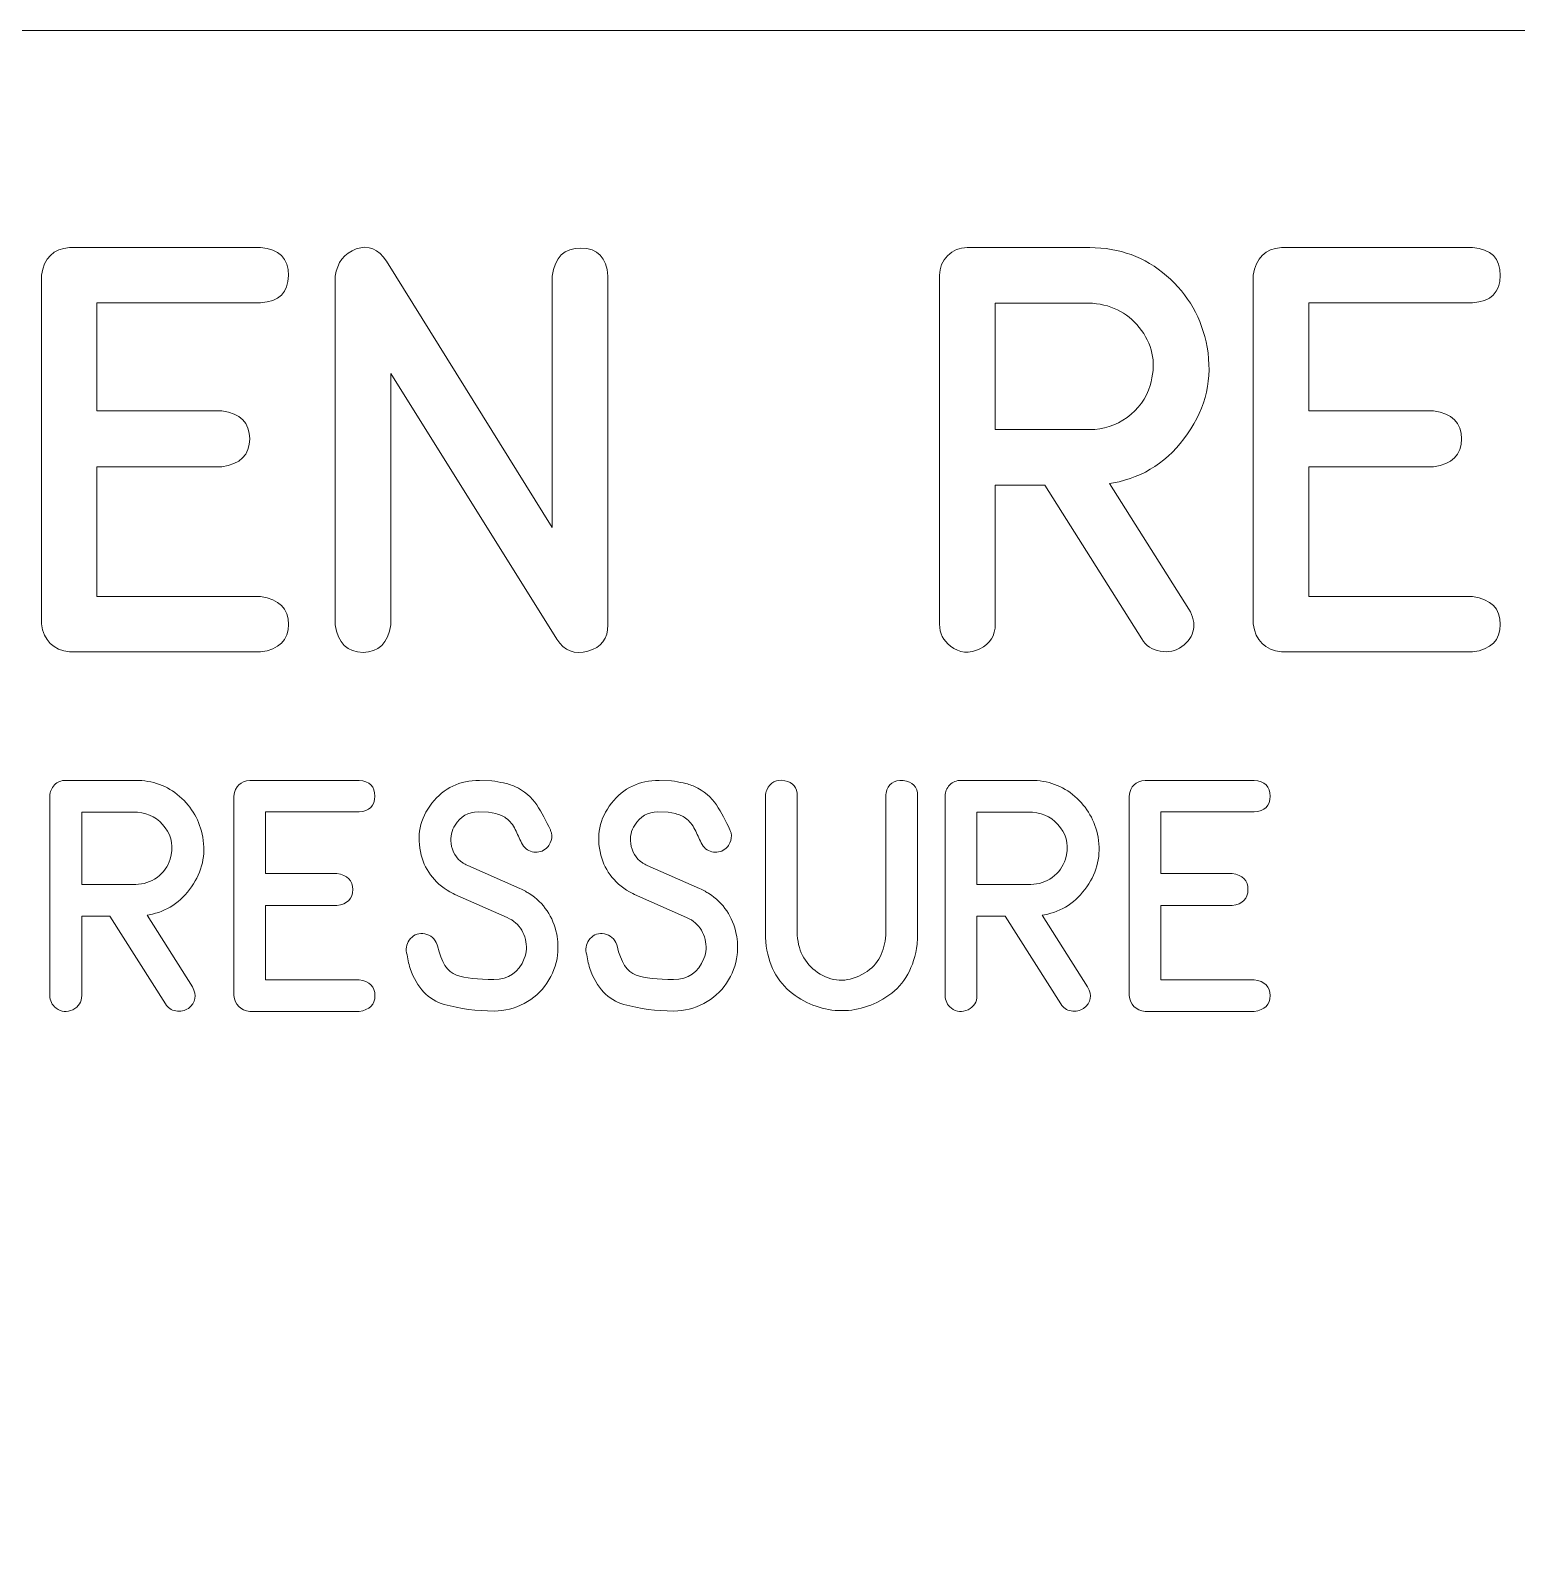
# Model space of a CAD drawing. Header units: millimetres. Extents: x -213 to 146, y -128 to 100.
# Drawn here: x -21.35 to -3.2, y -72.08 to -53.43 of the extents above; entities that cross this region are included whole.
import ezdxf

# ---------------------------------------------------------------- set-up
doc = ezdxf.new("R2010")
doc.units = ezdxf.units.MM
doc.header["$MEASUREMENT"] = 0
doc.layers.add('CUT', color=7, linetype='Continuous')
doc.layers.add('Engrave', color=7, linetype='Continuous')

msp = doc.modelspace()

# ---------------------------------------------------------------- linework, layer by layer
at = {"layer": 'CUT', "color": 250, "lineweight": 9}
msp.add_open_spline([(44.8641, -128.0302), (44.8641, -128.0302), (65.7599, -128.0302), (65.7599, -128.0302), (65.7599, -128.0302), (66.158, -128.03), (66.5397, -127.8716), (66.821, -127.5899), (66.821, -127.5899), (67.1023, -127.3083), (67.2602, -126.9283), (67.2599, -126.5302), (67.2599, -126.5302), (67.2599, -126.5302), (67.2599, -114.5427), (67.2599, -114.5427), (67.2599, -114.5427), (67.2589, -112.9524), (67.8897, -111.4269), (69.0135, -110.3017), (69.0135, -110.3017), (70.1373, -109.1764), (71.6696, -108.5437), (73.2599, -108.5427), (73.2599, -108.5427), (73.2599, -108.5427), (75.7224, -108.5427), (75.7224, -108.5427), (75.7224, -108.5427), (76.1205, -108.5425), (76.5022, -108.3841), (76.7835, -108.1024), (76.7835, -108.1024), (77.0648, -107.8208), (77.2227, -107.4408), (77.2224, -107.0427), (77.2224, -107.0427), (77.2224, -107.0427), (77.2224, -74.4177), (77.2224, -74.4177), (77.2224, -74.4177), (77.2222, -74.0196), (77.0638, -73.638), (76.7821, -73.3567), (76.7821, -73.3567), (76.5005, -73.0754), (76.1205, -72.9175), (75.7224, -72.9177), (75.7224, -72.9177), (75.7224, -72.9177), (73.2599, -72.9177), (73.2599, -72.9177), (73.2599, -72.9177), (71.6696, -72.9187), (70.1441, -72.288), (69.0189, -71.1642), (69.0189, -71.1642), (67.8937, -70.0404), (67.2609, -68.508), (67.2599, -66.9177), (67.2599, -66.9177), (67.2599, -66.9177), (67.2599, -54.9302), (67.2599, -54.9302), (67.2599, -54.9302), (67.2597, -54.5321), (67.1013, -54.1505), (66.8196, -53.8692), (66.8196, -53.8692), (66.538, -53.5879), (66.158, -53.43), (65.7599, -53.4302), (65.7599, -53.4302), (65.7599, -53.4302), (-55.7651, -53.4302), (-55.7651, -53.4302), (-55.7651, -53.4302), (-56.1631, -53.4305), (-56.5448, -53.5889), (-56.8261, -53.8705), (-56.8261, -53.8705), (-57.1074, -54.1522), (-57.2653, -54.5321), (-57.2651, -54.9302), (-57.2651, -54.9302), (-57.2651, -54.9302), (-57.2651, -66.9177), (-57.2651, -66.9177), (-57.2651, -66.9177), (-57.2641, -68.508), (-57.8948, -70.0336), (-59.0186, -71.1588), (-59.0186, -71.1588), (-60.1424, -72.284), (-61.6748, -72.9167), (-63.2651, -72.9177), (-63.2651, -72.9177), (-63.2651, -72.9177), (-65.7276, -72.9177), (-65.7276, -72.9177), (-65.7276, -72.9177), (-66.1256, -72.918), (-66.5073, -73.0764), (-66.7886, -73.358), (-66.7886, -73.358), (-67.0699, -73.6397), (-67.2278, -74.0196), (-67.2276, -74.4177), (-67.2276, -74.4177), (-67.2276, -74.4177), (-67.2276, -107.0427), (-67.2276, -107.0427), (-67.2276, -107.0427), (-67.2273, -107.4408), (-67.0689, -107.8225), (-66.7873, -108.1038), (-66.7873, -108.1038), (-66.5056, -108.3851), (-66.1256, -108.543), (-65.7276, -108.5427), (-65.7276, -108.5427), (-65.7276, -108.5427), (-63.2651, -108.5427), (-63.2651, -108.5427), (-63.2651, -108.5427), (-61.6748, -108.5417), (-60.1492, -109.1725), (-59.024, -110.2963), (-59.024, -110.2963), (-57.8988, -111.4201), (-57.2661, -112.9524), (-57.2651, -114.5427), (-57.2651, -114.5427), (-57.2651, -114.5427), (-57.2651, -126.5302), (-57.2651, -126.5302), (-57.2651, -126.5302), (-57.2648, -126.9283), (-57.1064, -127.31), (-56.8248, -127.5913), (-56.8248, -127.5913), (-56.5431, -127.8726), (-56.1631, -128.0305), (-55.7651, -128.0302), (-55.7651, -128.0302), (-55.7651, -128.0302), (44.8641, -128.0302), (44.8641, -128.0302)], degree=3, knots=[0, 0, 0, 0, 0.0263158, 0.0263158, 0.0263158, 0.0263158, 0.0526316, 0.0526316, 0.0526316, 0.0526316, 0.0789474, 0.0789474, 0.0789474, 0.0789474, 0.1052632, 0.1052632, 0.1052632, 0.1052632, 0.1315789, 0.1315789, 0.1315789, 0.1315789, 0.1578947, 0.1578947, 0.1578947, 0.1578947, 0.1842105, 0.1842105, 0.1842105, 0.1842105, 0.2105263, 0.2105263, 0.2105263, 0.2105263, 0.2368421, 0.2368421, 0.2368421, 0.2368421, 0.2631579, 0.2631579, 0.2631579, 0.2631579, 0.2894737, 0.2894737, 0.2894737, 0.2894737, 0.3157895, 0.3157895, 0.3157895, 0.3157895, 0.3421053, 0.3421053, 0.3421053, 0.3421053, 0.3684211, 0.3684211, 0.3684211, 0.3684211, 0.3947368, 0.3947368, 0.3947368, 0.3947368, 0.4210526, 0.4210526, 0.4210526, 0.4210526, 0.4473684, 0.4473684, 0.4473684, 0.4473684, 0.4736842, 0.4736842, 0.4736842, 0.4736842, 0.5, 0.5, 0.5, 0.5, 0.5263158, 0.5263158, 0.5263158, 0.5263158, 0.5526316, 0.5526316, 0.5526316, 0.5526316, 0.5789474, 0.5789474, 0.5789474, 0.5789474, 0.6052632, 0.6052632, 0.6052632, 0.6052632, 0.6315789, 0.6315789, 0.6315789, 0.6315789, 0.6578947, 0.6578947, 0.6578947, 0.6578947, 0.6842105, 0.6842105, 0.6842105, 0.6842105, 0.7105263, 0.7105263, 0.7105263, 0.7105263, 0.7368421, 0.7368421, 0.7368421, 0.7368421, 0.7631579, 0.7631579, 0.7631579, 0.7631579, 0.7894737, 0.7894737, 0.7894737, 0.7894737, 0.8157895, 0.8157895, 0.8157895, 0.8157895, 0.8421053, 0.8421053, 0.8421053, 0.8421053, 0.8684211, 0.8684211, 0.8684211, 0.8684211, 0.8947368, 0.8947368, 0.8947368, 0.8947368, 0.9210526, 0.9210526, 0.9210526, 0.9210526, 0.9473684, 0.9473684, 0.9473684, 0.9473684, 1, 1, 1, 1], dxfattribs=at)
at = {"layer": 'Engrave', "color": 240, "lineweight": 9}
for points, knots in [([(-18.5381, -56.7542), (-18.5381, -56.7542), (-20.5375, -56.7542), (-20.5375, -56.7542), (-20.5375, -56.7542), (-20.5375, -56.7542), (-20.5375, -58.0737), (-20.5375, -58.0737), (-20.5375, -58.0737), (-20.5375, -58.0737), (-19.013, -58.0737), (-19.013, -58.0737), (-19.013, -58.0737), (-18.785, -58.1074), (-18.6714, -58.2218), (-18.6722, -58.4169), (-18.6722, -58.4169), (-18.6731, -58.6128), (-18.7867, -58.7264), (-19.013, -58.7585), (-19.013, -58.7585), (-19.013, -58.7585), (-20.5375, -58.7585), (-20.5375, -58.7585), (-20.5375, -58.7585), (-20.5375, -58.7585), (-20.5375, -60.3431), (-20.5375, -60.3431), (-20.5375, -60.3431), (-20.5375, -60.3431), (-18.5381, -60.3431), (-18.5381, -60.3431), (-18.5381, -60.3431), (-18.3117, -60.3768), (-18.1981, -60.4896), (-18.1981, -60.683), (-18.1981, -60.683), (-18.1981, -60.8756), (-18.3117, -60.9884), (-18.5381, -61.0205), (-18.5381, -61.0205), (-18.5381, -61.0205), (-20.8725, -61.0205), (-20.8725, -61.0205), (-20.8725, -61.0205), (-21.0733, -60.995), (-21.1877, -60.8806), (-21.2149, -60.6781), (-21.2149, -60.6781), (-21.2149, -60.6781), (-21.2149, -56.4192), (-21.2149, -56.4192), (-21.2149, -56.4192), (-21.1844, -56.2068), (-21.07, -56.0949), (-20.8725, -56.0817), (-20.8725, -56.0817), (-20.8725, -56.0817), (-18.5381, -56.0817), (-18.5381, -56.0817), (-18.5381, -56.0817), (-18.3117, -56.099), (-18.1981, -56.2126), (-18.1989, -56.4208), (-18.1989, -56.4208), (-18.1998, -56.6291), (-18.3134, -56.7402), (-18.5381, -56.7542)], [0, 0, 0, 0, 0.0555556, 0.0555556, 0.0555556, 0.0555556, 0.1111111, 0.1111111, 0.1111111, 0.1111111, 0.1666667, 0.1666667, 0.1666667, 0.1666667, 0.2222222, 0.2222222, 0.2222222, 0.2222222, 0.2777778, 0.2777778, 0.2777778, 0.2777778, 0.3333333, 0.3333333, 0.3333333, 0.3333333, 0.3888889, 0.3888889, 0.3888889, 0.3888889, 0.4444444, 0.4444444, 0.4444444, 0.4444444, 0.5, 0.5, 0.5, 0.5, 0.5555556, 0.5555556, 0.5555556, 0.5555556, 0.6111111, 0.6111111, 0.6111111, 0.6111111, 0.6666667, 0.6666667, 0.6666667, 0.6666667, 0.7222222, 0.7222222, 0.7222222, 0.7222222, 0.7777778, 0.7777778, 0.7777778, 0.7777778, 0.8333333, 0.8333333, 0.8333333, 0.8333333, 0.8888889, 0.8888889, 0.8888889, 0.8888889, 1, 1, 1, 1]), ([(-14.2965, -60.688), (-14.2965, -60.8567), (-14.378, -60.9637), (-14.541, -61.0098), (-14.541, -61.0098), (-14.7048, -61.0551), (-14.8307, -61.0073), (-14.9213, -60.8658), (-14.9213, -60.8658), (-14.9213, -60.8658), (-16.947, -57.6177), (-16.947, -57.6177), (-16.947, -57.6177), (-16.947, -57.6177), (-16.947, -60.688), (-16.947, -60.688), (-16.947, -60.688), (-16.9824, -60.9127), (-17.096, -61.0254), (-17.2878, -61.0254), (-17.2878, -61.0254), (-17.4804, -61.0254), (-17.5932, -60.9127), (-17.6269, -60.688), (-17.6269, -60.688), (-17.6269, -60.688), (-17.6269, -56.4291), (-17.6269, -56.4291), (-17.6269, -56.4291), (-17.603, -56.262), (-17.5174, -56.1517), (-17.3701, -56.0982), (-17.3701, -56.0982), (-17.2227, -56.0455), (-17.1001, -56.0957), (-17.0021, -56.248), (-17.0021, -56.248), (-17.0021, -56.248), (-14.9764, -59.501), (-14.9764, -59.501), (-14.9764, -59.501), (-14.9764, -59.501), (-14.9764, -56.4291), (-14.9764, -56.4291), (-14.9764, -56.4291), (-14.946, -56.1994), (-14.8291, -56.085), (-14.6258, -56.0875), (-14.6258, -56.0875), (-14.4224, -56.0899), (-14.313, -56.2035), (-14.2965, -56.4291), (-14.2965, -56.4291), (-14.2965, -56.4291), (-14.2965, -60.688), (-14.2965, -60.688)], [0, 0, 0, 0, 0.0666667, 0.0666667, 0.0666667, 0.0666667, 0.1333333, 0.1333333, 0.1333333, 0.1333333, 0.2, 0.2, 0.2, 0.2, 0.2666667, 0.2666667, 0.2666667, 0.2666667, 0.3333333, 0.3333333, 0.3333333, 0.3333333, 0.4, 0.4, 0.4, 0.4, 0.4666667, 0.4666667, 0.4666667, 0.4666667, 0.5333333, 0.5333333, 0.5333333, 0.5333333, 0.6, 0.6, 0.6, 0.6, 0.6666667, 0.6666667, 0.6666667, 0.6666667, 0.7333333, 0.7333333, 0.7333333, 0.7333333, 0.8, 0.8, 0.8, 0.8, 0.8666667, 0.8666667, 0.8666667, 0.8666667, 1, 1, 1, 1]), ([(-7.2002, -60.497), (-7.0973, -60.6789), (-7.1261, -60.8312), (-7.2866, -60.9555), (-7.2866, -60.9555), (-7.364, -61.0098), (-7.4529, -61.0287), (-7.5533, -61.0106), (-7.5533, -61.0106), (-7.6538, -60.9933), (-7.727, -60.9431), (-7.7739, -60.8616), (-7.7739, -60.8616), (-7.7739, -60.8616), (-8.9625, -58.9824), (-8.9625, -58.9824), (-8.9625, -58.9824), (-8.9625, -58.9824), (-9.5659, -58.9824), (-9.5659, -58.9824), (-9.5659, -58.9824), (-9.5659, -58.9824), (-9.5659, -60.6805), (-9.5659, -60.6805), (-9.5659, -60.6805), (-9.5659, -60.8205), (-9.6293, -60.9209), (-9.756, -60.9835), (-9.756, -60.9835), (-9.8836, -61.0452), (-10.0022, -61.0337), (-10.1133, -60.9481), (-10.1133, -60.9481), (-10.2014, -60.8822), (-10.2458, -60.7933), (-10.2458, -60.6805), (-10.2458, -60.6805), (-10.2458, -60.6805), (-10.2458, -56.4192), (-10.2458, -56.4192), (-10.2458, -56.4192), (-10.2458, -56.3262), (-10.2129, -56.2463), (-10.1478, -56.1805), (-10.1478, -56.1805), (-10.0828, -56.1146), (-10.003, -56.0817), (-9.9083, -56.0817), (-9.9083, -56.0817), (-9.9083, -56.0817), (-8.411, -56.0817), (-8.411, -56.0817), (-8.411, -56.0817), (-8.0505, -56.0817), (-7.7377, -56.1961), (-7.4727, -56.4249), (-7.4727, -56.4249), (-7.2076, -56.6546), (-7.0422, -56.9452), (-6.978, -57.2975), (-6.978, -57.2975), (-6.9105, -57.6753), (-6.9903, -58.0284), (-7.2183, -58.3568), (-7.2183, -58.3568), (-7.4455, -58.6861), (-7.7476, -58.8853), (-8.1238, -58.9561), (-8.1238, -58.9561), (-8.1238, -58.9561), (-8.1699, -58.9635), (-8.1699, -58.9635), (-8.1699, -58.9635), (-8.1699, -58.9635), (-7.2002, -60.497), (-7.2002, -60.497)], [0, 0, 0, 0, 0.05, 0.05, 0.05, 0.05, 0.1, 0.1, 0.1, 0.1, 0.15, 0.15, 0.15, 0.15, 0.2, 0.2, 0.2, 0.2, 0.25, 0.25, 0.25, 0.25, 0.3, 0.3, 0.3, 0.3, 0.35, 0.35, 0.35, 0.35, 0.4, 0.4, 0.4, 0.4, 0.45, 0.45, 0.45, 0.45, 0.5, 0.5, 0.5, 0.5, 0.55, 0.55, 0.55, 0.55, 0.6, 0.6, 0.6, 0.6, 0.65, 0.65, 0.65, 0.65, 0.7, 0.7, 0.7, 0.7, 0.75, 0.75, 0.75, 0.75, 0.8, 0.8, 0.8, 0.8, 0.85, 0.85, 0.85, 0.85, 0.9, 0.9, 0.9, 0.9, 1, 1, 1, 1]), ([(-3.7373, -56.7542), (-3.7373, -56.7542), (-5.7367, -56.7542), (-5.7367, -56.7542), (-5.7367, -56.7542), (-5.7367, -56.7542), (-5.7367, -58.0737), (-5.7367, -58.0737), (-5.7367, -58.0737), (-5.7367, -58.0737), (-4.2122, -58.0737), (-4.2122, -58.0737), (-4.2122, -58.0737), (-3.9842, -58.1074), (-3.8706, -58.2218), (-3.8714, -58.4169), (-3.8714, -58.4169), (-3.8723, -58.6128), (-3.9859, -58.7264), (-4.2122, -58.7585), (-4.2122, -58.7585), (-4.2122, -58.7585), (-5.7367, -58.7585), (-5.7367, -58.7585), (-5.7367, -58.7585), (-5.7367, -58.7585), (-5.7367, -60.3431), (-5.7367, -60.3431), (-5.7367, -60.3431), (-5.7367, -60.3431), (-3.7373, -60.3431), (-3.7373, -60.3431), (-3.7373, -60.3431), (-3.5109, -60.3768), (-3.3973, -60.4896), (-3.3973, -60.683), (-3.3973, -60.683), (-3.3973, -60.8756), (-3.5109, -60.9884), (-3.7373, -61.0205), (-3.7373, -61.0205), (-3.7373, -61.0205), (-6.0717, -61.0205), (-6.0717, -61.0205), (-6.0717, -61.0205), (-6.2725, -60.995), (-6.3869, -60.8806), (-6.4141, -60.6781), (-6.4141, -60.6781), (-6.4141, -60.6781), (-6.4141, -56.4192), (-6.4141, -56.4192), (-6.4141, -56.4192), (-6.3836, -56.2068), (-6.2692, -56.0949), (-6.0717, -56.0817), (-6.0717, -56.0817), (-6.0717, -56.0817), (-3.7373, -56.0817), (-3.7373, -56.0817), (-3.7373, -56.0817), (-3.5109, -56.099), (-3.3973, -56.2126), (-3.3981, -56.4208), (-3.3981, -56.4208), (-3.399, -56.6291), (-3.5126, -56.7402), (-3.7373, -56.7542)], [0, 0, 0, 0, 0.0555556, 0.0555556, 0.0555556, 0.0555556, 0.1111111, 0.1111111, 0.1111111, 0.1111111, 0.1666667, 0.1666667, 0.1666667, 0.1666667, 0.2222222, 0.2222222, 0.2222222, 0.2222222, 0.2777778, 0.2777778, 0.2777778, 0.2777778, 0.3333333, 0.3333333, 0.3333333, 0.3333333, 0.3888889, 0.3888889, 0.3888889, 0.3888889, 0.4444444, 0.4444444, 0.4444444, 0.4444444, 0.5, 0.5, 0.5, 0.5, 0.5555556, 0.5555556, 0.5555556, 0.5555556, 0.6111111, 0.6111111, 0.6111111, 0.6111111, 0.6666667, 0.6666667, 0.6666667, 0.6666667, 0.7222222, 0.7222222, 0.7222222, 0.7222222, 0.7777778, 0.7777778, 0.7777778, 0.7777778, 0.8333333, 0.8333333, 0.8333333, 0.8333333, 0.8888889, 0.8888889, 0.8888889, 0.8888889, 1, 1, 1, 1]), ([(-8.411, -58.305), (-8.2464, -58.305), (-8.095, -58.2556), (-7.9558, -58.1552), (-7.9558, -58.1552), (-7.8167, -58.0556), (-7.7237, -57.9255), (-7.6752, -57.765), (-7.6752, -57.765), (-7.5994, -57.5172), (-7.634, -57.2934), (-7.7789, -57.0933), (-7.7789, -57.0933), (-7.9237, -56.8933), (-8.1229, -56.783), (-8.3765, -56.7616), (-8.3765, -56.7616), (-8.3765, -56.7616), (-9.5659, -56.7616), (-9.5659, -56.7616), (-9.5659, -56.7616), (-9.5659, -56.7616), (-9.5659, -58.305), (-9.5659, -58.305), (-9.5659, -58.305), (-9.5659, -58.305), (-8.411, -58.305), (-8.411, -58.305)], [0, 0, 0, 0, 0.125, 0.125, 0.125, 0.125, 0.25, 0.25, 0.25, 0.25, 0.375, 0.375, 0.375, 0.375, 0.5, 0.5, 0.5, 0.5, 0.625, 0.625, 0.625, 0.625, 0.75, 0.75, 0.75, 0.75, 1, 1, 1, 1]), ([(-19.3719, -65.1114), (-19.3131, -65.2154), (-19.3296, -65.3024), (-19.4213, -65.3734), (-19.4213, -65.3734), (-19.4655, -65.4045), (-19.5163, -65.4153), (-19.5737, -65.405), (-19.5737, -65.405), (-19.6311, -65.3951), (-19.673, -65.3664), (-19.6998, -65.3198), (-19.6998, -65.3198), (-19.6998, -65.3198), (-20.379, -64.246), (-20.379, -64.246), (-20.379, -64.246), (-20.379, -64.246), (-20.7238, -64.246), (-20.7238, -64.246), (-20.7238, -64.246), (-20.7238, -64.246), (-20.7238, -65.2163), (-20.7238, -65.2163), (-20.7238, -65.2163), (-20.7238, -65.2963), (-20.76, -65.3537), (-20.8324, -65.3894), (-20.8324, -65.3894), (-20.9053, -65.4247), (-20.9731, -65.4181), (-21.0366, -65.3692), (-21.0366, -65.3692), (-21.0869, -65.3316), (-21.1123, -65.2808), (-21.1123, -65.2163), (-21.1123, -65.2163), (-21.1123, -65.2163), (-21.1123, -62.7813), (-21.1123, -62.7813), (-21.1123, -62.7813), (-21.1123, -62.7281), (-21.0935, -62.6825), (-21.0563, -62.6448), (-21.0563, -62.6448), (-21.0192, -62.6072), (-20.9735, -62.5884), (-20.9194, -62.5884), (-20.9194, -62.5884), (-20.9194, -62.5884), (-20.0639, -62.5884), (-20.0639, -62.5884), (-20.0639, -62.5884), (-19.8578, -62.5884), (-19.6791, -62.6538), (-19.5276, -62.7845), (-19.5276, -62.7845), (-19.3762, -62.9158), (-19.2816, -63.0818), (-19.2449, -63.2831), (-19.2449, -63.2831), (-19.2064, -63.499), (-19.252, -63.7008), (-19.3823, -63.8885), (-19.3823, -63.8885), (-19.5121, -64.0766), (-19.6847, -64.1905), (-19.8997, -64.2309), (-19.8997, -64.2309), (-19.8997, -64.2309), (-19.926, -64.2352), (-19.926, -64.2352), (-19.926, -64.2352), (-19.926, -64.2352), (-19.3719, -65.1114), (-19.3719, -65.1114)], [0, 0, 0, 0, 0.05, 0.05, 0.05, 0.05, 0.1, 0.1, 0.1, 0.1, 0.15, 0.15, 0.15, 0.15, 0.2, 0.2, 0.2, 0.2, 0.25, 0.25, 0.25, 0.25, 0.3, 0.3, 0.3, 0.3, 0.35, 0.35, 0.35, 0.35, 0.4, 0.4, 0.4, 0.4, 0.45, 0.45, 0.45, 0.45, 0.5, 0.5, 0.5, 0.5, 0.55, 0.55, 0.55, 0.55, 0.6, 0.6, 0.6, 0.6, 0.65, 0.65, 0.65, 0.65, 0.7, 0.7, 0.7, 0.7, 0.75, 0.75, 0.75, 0.75, 0.8, 0.8, 0.8, 0.8, 0.85, 0.85, 0.85, 0.85, 0.9, 0.9, 0.9, 0.9, 1, 1, 1, 1]), ([(-17.3367, -62.9727), (-17.3367, -62.9727), (-18.4792, -62.9727), (-18.4792, -62.9727), (-18.4792, -62.9727), (-18.4792, -62.9727), (-18.4792, -63.7267), (-18.4792, -63.7267), (-18.4792, -63.7267), (-18.4792, -63.7267), (-17.6081, -63.7267), (-17.6081, -63.7267), (-17.6081, -63.7267), (-17.4778, -63.746), (-17.4129, -63.8114), (-17.4133, -63.9228), (-17.4133, -63.9228), (-17.4138, -64.0348), (-17.4787, -64.0997), (-17.6081, -64.118), (-17.6081, -64.118), (-17.6081, -64.118), (-18.4792, -64.118), (-18.4792, -64.118), (-18.4792, -64.118), (-18.4792, -64.118), (-18.4792, -65.0235), (-18.4792, -65.0235), (-18.4792, -65.0235), (-18.4792, -65.0235), (-17.3367, -65.0235), (-17.3367, -65.0235), (-17.3367, -65.0235), (-17.2073, -65.0428), (-17.1424, -65.1072), (-17.1424, -65.2177), (-17.1424, -65.2177), (-17.1424, -65.3278), (-17.2073, -65.3923), (-17.3367, -65.4106), (-17.3367, -65.4106), (-17.3367, -65.4106), (-18.6706, -65.4106), (-18.6706, -65.4106), (-18.6706, -65.4106), (-18.7854, -65.396), (-18.8508, -65.3306), (-18.8663, -65.2149), (-18.8663, -65.2149), (-18.8663, -65.2149), (-18.8663, -62.7813), (-18.8663, -62.7813), (-18.8663, -62.7813), (-18.8489, -62.6599), (-18.7835, -62.5959), (-18.6706, -62.5884), (-18.6706, -62.5884), (-18.6706, -62.5884), (-17.3367, -62.5884), (-17.3367, -62.5884), (-17.3367, -62.5884), (-17.2073, -62.5983), (-17.1424, -62.6632), (-17.1429, -62.7822), (-17.1429, -62.7822), (-17.1433, -62.9012), (-17.2083, -62.9647), (-17.3367, -62.9727)], [0, 0, 0, 0, 0.0555556, 0.0555556, 0.0555556, 0.0555556, 0.1111111, 0.1111111, 0.1111111, 0.1111111, 0.1666667, 0.1666667, 0.1666667, 0.1666667, 0.2222222, 0.2222222, 0.2222222, 0.2222222, 0.2777778, 0.2777778, 0.2777778, 0.2777778, 0.3333333, 0.3333333, 0.3333333, 0.3333333, 0.3888889, 0.3888889, 0.3888889, 0.3888889, 0.4444444, 0.4444444, 0.4444444, 0.4444444, 0.5, 0.5, 0.5, 0.5, 0.5555556, 0.5555556, 0.5555556, 0.5555556, 0.6111111, 0.6111111, 0.6111111, 0.6111111, 0.6666667, 0.6666667, 0.6666667, 0.6666667, 0.7222222, 0.7222222, 0.7222222, 0.7222222, 0.7777778, 0.7777778, 0.7777778, 0.7777778, 0.8333333, 0.8333333, 0.8333333, 0.8333333, 0.8888889, 0.8888889, 0.8888889, 0.8888889, 1, 1, 1, 1]), ([(-15.3733, -63.9087), (-15.3733, -63.9087), (-15.3512, -63.9181), (-15.3512, -63.9181), (-15.3512, -63.9181), (-15.3512, -63.9181), (-15.3263, -63.9304), (-15.3263, -63.9304), (-15.3263, -63.9304), (-15.3263, -63.9304), (-15.3042, -63.9431), (-15.3042, -63.9431), (-15.3042, -63.9431), (-15.2981, -63.9478), (-15.2905, -63.952), (-15.283, -63.9562), (-15.283, -63.9562), (-15.275, -63.96), (-15.2675, -63.9647), (-15.26, -63.9689), (-15.26, -63.9689), (-15.0784, -64.0884), (-14.9655, -64.254), (-14.9227, -64.4652), (-14.9227, -64.4652), (-14.9063, -64.5479), (-14.9025, -64.6331), (-14.9114, -64.7201), (-14.9114, -64.7201), (-14.9265, -64.8452), (-14.9702, -64.9605), (-15.0431, -65.0668), (-15.0431, -65.0668), (-15.116, -65.1731), (-15.2078, -65.2549), (-15.3178, -65.3128), (-15.3178, -65.3128), (-15.4364, -65.3753), (-15.5591, -65.4064), (-15.6861, -65.4064), (-15.6861, -65.4064), (-15.8992, -65.4064), (-16.1024, -65.3791), (-16.2967, -65.3245), (-16.2967, -65.3245), (-16.4905, -65.27), (-16.6287, -65.1237), (-16.7111, -64.8857), (-16.7111, -64.8857), (-16.7223, -64.8551), (-16.7303, -64.8241), (-16.736, -64.7921), (-16.736, -64.7921), (-16.7416, -64.7596), (-16.7482, -64.7276), (-16.7553, -64.6952), (-16.7553, -64.6952), (-16.7689, -64.6293), (-16.7529, -64.571), (-16.7063, -64.5202), (-16.7063, -64.5202), (-16.6603, -64.4699), (-16.6024, -64.4506), (-16.5337, -64.4623), (-16.5337, -64.4623), (-16.4608, -64.4774), (-16.4105, -64.5221), (-16.3818, -64.5973), (-16.3818, -64.5973), (-16.3818, -64.5973), (-16.3776, -64.61), (-16.3776, -64.61), (-16.3776, -64.61), (-16.3338, -64.8095), (-16.2567, -64.9285), (-16.1471, -64.967), (-16.1471, -64.967), (-16.037, -65.0056), (-15.8846, -65.023), (-15.6889, -65.0193), (-15.6889, -65.0193), (-15.5088, -65.0193), (-15.3851, -64.9346), (-15.3178, -64.7657), (-15.3178, -64.7657), (-15.2887, -64.6905), (-15.284, -64.6119), (-15.3042, -64.5305), (-15.3042, -64.5305), (-15.3244, -64.4496), (-15.3644, -64.3814), (-15.4241, -64.3273), (-15.4241, -64.3273), (-15.4509, -64.3043), (-15.4857, -64.2831), (-15.529, -64.2629), (-15.529, -64.2629), (-15.529, -64.2629), (-16.1668, -63.983), (-16.1668, -63.983), (-16.1668, -63.983), (-16.1668, -63.983), (-16.1875, -63.9717), (-16.1875, -63.9717), (-16.1875, -63.9717), (-16.3964, -63.8617), (-16.5257, -63.7051), (-16.5761, -63.5019), (-16.5761, -63.5019), (-16.6377, -63.2667), (-16.5949, -63.0559), (-16.4472, -62.8687), (-16.4472, -62.8687), (-16.3, -62.682), (-16.1062, -62.5884), (-15.8667, -62.5884), (-15.8667, -62.5884), (-15.8667, -62.5884), (-15.7148, -62.5926), (-15.7148, -62.5926), (-15.7148, -62.5926), (-15.6654, -62.6016), (-15.6174, -62.6105), (-15.5718, -62.6194), (-15.5718, -62.6194), (-15.5257, -62.6279), (-15.4792, -62.643), (-15.4326, -62.6641), (-15.4326, -62.6641), (-15.3169, -62.7182), (-15.228, -62.793), (-15.1664, -62.8876), (-15.1664, -62.8876), (-15.1048, -62.9821), (-15.0492, -63.0846), (-14.9999, -63.1947), (-14.9999, -63.1947), (-14.9952, -63.2051), (-14.9909, -63.2168), (-14.9872, -63.2305), (-14.9872, -63.2305), (-14.9773, -63.2756), (-14.982, -63.3165), (-15.0013, -63.3532), (-15.0013, -63.3532), (-15.0121, -63.3763), (-15.0238, -63.3937), (-15.0356, -63.4054), (-15.0356, -63.4054), (-15.0474, -63.4177), (-15.0572, -63.4257), (-15.0643, -63.4304), (-15.0643, -63.4304), (-15.1123, -63.4642), (-15.1645, -63.4746), (-15.2214, -63.4605), (-15.2214, -63.4605), (-15.2788, -63.4478), (-15.3221, -63.4111), (-15.3526, -63.3504), (-15.3526, -63.3504), (-15.3766, -63.2972), (-15.402, -63.2427), (-15.4288, -63.1872), (-15.4288, -63.1872), (-15.4561, -63.1317), (-15.4942, -63.0856), (-15.5427, -63.0484), (-15.5427, -63.0484), (-15.5629, -63.0338), (-15.5826, -63.023), (-15.6015, -63.0164), (-15.6015, -63.0164), (-15.6203, -63.0094), (-15.641, -63.0019), (-15.664, -62.9934), (-15.664, -62.9934), (-15.664, -62.9934), (-15.7534, -62.9783), (-15.7534, -62.9783), (-15.7534, -62.9783), (-15.7534, -62.9783), (-15.8804, -62.9741), (-15.8804, -62.9741), (-15.8804, -62.9741), (-16.0036, -62.976), (-16.0977, -63.0291), (-16.1626, -63.134), (-16.1626, -63.134), (-16.2068, -63.2013), (-16.2233, -63.2761), (-16.2125, -63.3589), (-16.2125, -63.3589), (-16.1998, -63.4605), (-16.1518, -63.5395), (-16.069, -63.5959), (-16.069, -63.5959), (-16.0652, -63.5983), (-16.0615, -63.6016), (-16.0568, -63.6049), (-16.0568, -63.6049), (-16.0521, -63.6077), (-16.0469, -63.611), (-16.0417, -63.6138), (-16.0417, -63.6138), (-16.0417, -63.6138), (-16.0262, -63.6204), (-16.0262, -63.6204), (-16.0262, -63.6204), (-16.0262, -63.6204), (-16.0097, -63.6274), (-16.0097, -63.6274), (-16.0097, -63.6274), (-16.0097, -63.6274), (-15.3733, -63.9087), (-15.3733, -63.9087)], [0, 0, 0, 0, 0.0181818, 0.0181818, 0.0181818, 0.0181818, 0.0363636, 0.0363636, 0.0363636, 0.0363636, 0.0545455, 0.0545455, 0.0545455, 0.0545455, 0.0727273, 0.0727273, 0.0727273, 0.0727273, 0.0909091, 0.0909091, 0.0909091, 0.0909091, 0.1090909, 0.1090909, 0.1090909, 0.1090909, 0.1272727, 0.1272727, 0.1272727, 0.1272727, 0.1454545, 0.1454545, 0.1454545, 0.1454545, 0.1636364, 0.1636364, 0.1636364, 0.1636364, 0.1818182, 0.1818182, 0.1818182, 0.1818182, 0.2, 0.2, 0.2, 0.2, 0.2181818, 0.2181818, 0.2181818, 0.2181818, 0.2363636, 0.2363636, 0.2363636, 0.2363636, 0.2545455, 0.2545455, 0.2545455, 0.2545455, 0.2727273, 0.2727273, 0.2727273, 0.2727273, 0.2909091, 0.2909091, 0.2909091, 0.2909091, 0.3090909, 0.3090909, 0.3090909, 0.3090909, 0.3272727, 0.3272727, 0.3272727, 0.3272727, 0.3454545, 0.3454545, 0.3454545, 0.3454545, 0.3636364, 0.3636364, 0.3636364, 0.3636364, 0.3818182, 0.3818182, 0.3818182, 0.3818182, 0.4, 0.4, 0.4, 0.4, 0.4181818, 0.4181818, 0.4181818, 0.4181818, 0.4363636, 0.4363636, 0.4363636, 0.4363636, 0.4545455, 0.4545455, 0.4545455, 0.4545455, 0.4727273, 0.4727273, 0.4727273, 0.4727273, 0.4909091, 0.4909091, 0.4909091, 0.4909091, 0.5090909, 0.5090909, 0.5090909, 0.5090909, 0.5272727, 0.5272727, 0.5272727, 0.5272727, 0.5454545, 0.5454545, 0.5454545, 0.5454545, 0.5636364, 0.5636364, 0.5636364, 0.5636364, 0.5818182, 0.5818182, 0.5818182, 0.5818182, 0.6, 0.6, 0.6, 0.6, 0.6181818, 0.6181818, 0.6181818, 0.6181818, 0.6363636, 0.6363636, 0.6363636, 0.6363636, 0.6545455, 0.6545455, 0.6545455, 0.6545455, 0.6727273, 0.6727273, 0.6727273, 0.6727273, 0.6909091, 0.6909091, 0.6909091, 0.6909091, 0.7090909, 0.7090909, 0.7090909, 0.7090909, 0.7272727, 0.7272727, 0.7272727, 0.7272727, 0.7454545, 0.7454545, 0.7454545, 0.7454545, 0.7636364, 0.7636364, 0.7636364, 0.7636364, 0.7818182, 0.7818182, 0.7818182, 0.7818182, 0.8, 0.8, 0.8, 0.8, 0.8181818, 0.8181818, 0.8181818, 0.8181818, 0.8363636, 0.8363636, 0.8363636, 0.8363636, 0.8545455, 0.8545455, 0.8545455, 0.8545455, 0.8727273, 0.8727273, 0.8727273, 0.8727273, 0.8909091, 0.8909091, 0.8909091, 0.8909091, 0.9090909, 0.9090909, 0.9090909, 0.9090909, 0.9272727, 0.9272727, 0.9272727, 0.9272727, 0.9454545, 0.9454545, 0.9454545, 0.9454545, 0.9636364, 0.9636364, 0.9636364, 0.9636364, 1, 1, 1, 1]), ([(-13.1795, -63.9087), (-13.1795, -63.9087), (-13.1574, -63.9181), (-13.1574, -63.9181), (-13.1574, -63.9181), (-13.1574, -63.9181), (-13.1325, -63.9304), (-13.1325, -63.9304), (-13.1325, -63.9304), (-13.1325, -63.9304), (-13.1104, -63.9431), (-13.1104, -63.9431), (-13.1104, -63.9431), (-13.1043, -63.9478), (-13.0967, -63.952), (-13.0892, -63.9562), (-13.0892, -63.9562), (-13.0812, -63.96), (-13.0737, -63.9647), (-13.0662, -63.9689), (-13.0662, -63.9689), (-12.8846, -64.0884), (-12.7717, -64.254), (-12.7289, -64.4652), (-12.7289, -64.4652), (-12.7125, -64.5479), (-12.7087, -64.6331), (-12.7176, -64.7201), (-12.7176, -64.7201), (-12.7327, -64.8452), (-12.7764, -64.9605), (-12.8493, -65.0668), (-12.8493, -65.0668), (-12.9222, -65.1731), (-13.014, -65.2549), (-13.124, -65.3128), (-13.124, -65.3128), (-13.2426, -65.3753), (-13.3653, -65.4064), (-13.4923, -65.4064), (-13.4923, -65.4064), (-13.7054, -65.4064), (-13.9086, -65.3791), (-14.1029, -65.3245), (-14.1029, -65.3245), (-14.2967, -65.27), (-14.4349, -65.1237), (-14.5173, -64.8857), (-14.5173, -64.8857), (-14.5285, -64.8551), (-14.5365, -64.8241), (-14.5422, -64.7921), (-14.5422, -64.7921), (-14.5478, -64.7596), (-14.5544, -64.7276), (-14.5615, -64.6952), (-14.5615, -64.6952), (-14.5751, -64.6293), (-14.5591, -64.571), (-14.5125, -64.5202), (-14.5125, -64.5202), (-14.4665, -64.4699), (-14.4086, -64.4506), (-14.3399, -64.4623), (-14.3399, -64.4623), (-14.267, -64.4774), (-14.2167, -64.5221), (-14.188, -64.5973), (-14.188, -64.5973), (-14.188, -64.5973), (-14.1838, -64.61), (-14.1838, -64.61), (-14.1838, -64.61), (-14.14, -64.8095), (-14.0629, -64.9285), (-13.9533, -64.967), (-13.9533, -64.967), (-13.8432, -65.0056), (-13.6908, -65.023), (-13.4951, -65.0193), (-13.4951, -65.0193), (-13.315, -65.0193), (-13.1913, -64.9346), (-13.124, -64.7657), (-13.124, -64.7657), (-13.0949, -64.6905), (-13.0902, -64.6119), (-13.1104, -64.5305), (-13.1104, -64.5305), (-13.1306, -64.4496), (-13.1706, -64.3814), (-13.2303, -64.3273), (-13.2303, -64.3273), (-13.2571, -64.3043), (-13.2919, -64.2831), (-13.3352, -64.2629), (-13.3352, -64.2629), (-13.3352, -64.2629), (-13.973, -63.983), (-13.973, -63.983), (-13.973, -63.983), (-13.973, -63.983), (-13.9937, -63.9717), (-13.9937, -63.9717), (-13.9937, -63.9717), (-14.2026, -63.8617), (-14.3319, -63.7051), (-14.3823, -63.5019), (-14.3823, -63.5019), (-14.4439, -63.2667), (-14.4011, -63.0559), (-14.2534, -62.8687), (-14.2534, -62.8687), (-14.1062, -62.682), (-13.9124, -62.5884), (-13.6729, -62.5884), (-13.6729, -62.5884), (-13.6729, -62.5884), (-13.521, -62.5926), (-13.521, -62.5926), (-13.521, -62.5926), (-13.4716, -62.6016), (-13.4236, -62.6105), (-13.378, -62.6194), (-13.378, -62.6194), (-13.3319, -62.6279), (-13.2854, -62.643), (-13.2388, -62.6641), (-13.2388, -62.6641), (-13.1231, -62.7182), (-13.0342, -62.793), (-12.9726, -62.8876), (-12.9726, -62.8876), (-12.911, -62.9821), (-12.8554, -63.0846), (-12.8061, -63.1947), (-12.8061, -63.1947), (-12.8014, -63.2051), (-12.7971, -63.2168), (-12.7934, -63.2305), (-12.7934, -63.2305), (-12.7835, -63.2756), (-12.7882, -63.3165), (-12.8075, -63.3532), (-12.8075, -63.3532), (-12.8183, -63.3763), (-12.83, -63.3937), (-12.8418, -63.4054), (-12.8418, -63.4054), (-12.8536, -63.4177), (-12.8634, -63.4257), (-12.8705, -63.4304), (-12.8705, -63.4304), (-12.9185, -63.4642), (-12.9707, -63.4746), (-13.0276, -63.4605), (-13.0276, -63.4605), (-13.085, -63.4478), (-13.1283, -63.4111), (-13.1588, -63.3504), (-13.1588, -63.3504), (-13.1828, -63.2972), (-13.2082, -63.2427), (-13.235, -63.1872), (-13.235, -63.1872), (-13.2623, -63.1317), (-13.3004, -63.0856), (-13.3489, -63.0484), (-13.3489, -63.0484), (-13.3691, -63.0338), (-13.3888, -63.023), (-13.4077, -63.0164), (-13.4077, -63.0164), (-13.4265, -63.0094), (-13.4472, -63.0019), (-13.4702, -62.9934), (-13.4702, -62.9934), (-13.4702, -62.9934), (-13.5596, -62.9783), (-13.5596, -62.9783), (-13.5596, -62.9783), (-13.5596, -62.9783), (-13.6866, -62.9741), (-13.6866, -62.9741), (-13.6866, -62.9741), (-13.8098, -62.976), (-13.9039, -63.0291), (-13.9688, -63.134), (-13.9688, -63.134), (-14.013, -63.2013), (-14.0295, -63.2761), (-14.0187, -63.3589), (-14.0187, -63.3589), (-14.006, -63.4605), (-13.958, -63.5395), (-13.8752, -63.5959), (-13.8752, -63.5959), (-13.8714, -63.5983), (-13.8677, -63.6016), (-13.863, -63.6049), (-13.863, -63.6049), (-13.8583, -63.6077), (-13.8531, -63.611), (-13.8479, -63.6138), (-13.8479, -63.6138), (-13.8479, -63.6138), (-13.8324, -63.6204), (-13.8324, -63.6204), (-13.8324, -63.6204), (-13.8324, -63.6204), (-13.8159, -63.6274), (-13.8159, -63.6274), (-13.8159, -63.6274), (-13.8159, -63.6274), (-13.1795, -63.9087), (-13.1795, -63.9087)], [0, 0, 0, 0, 0.0181818, 0.0181818, 0.0181818, 0.0181818, 0.0363636, 0.0363636, 0.0363636, 0.0363636, 0.0545455, 0.0545455, 0.0545455, 0.0545455, 0.0727273, 0.0727273, 0.0727273, 0.0727273, 0.0909091, 0.0909091, 0.0909091, 0.0909091, 0.1090909, 0.1090909, 0.1090909, 0.1090909, 0.1272727, 0.1272727, 0.1272727, 0.1272727, 0.1454545, 0.1454545, 0.1454545, 0.1454545, 0.1636364, 0.1636364, 0.1636364, 0.1636364, 0.1818182, 0.1818182, 0.1818182, 0.1818182, 0.2, 0.2, 0.2, 0.2, 0.2181818, 0.2181818, 0.2181818, 0.2181818, 0.2363636, 0.2363636, 0.2363636, 0.2363636, 0.2545455, 0.2545455, 0.2545455, 0.2545455, 0.2727273, 0.2727273, 0.2727273, 0.2727273, 0.2909091, 0.2909091, 0.2909091, 0.2909091, 0.3090909, 0.3090909, 0.3090909, 0.3090909, 0.3272727, 0.3272727, 0.3272727, 0.3272727, 0.3454545, 0.3454545, 0.3454545, 0.3454545, 0.3636364, 0.3636364, 0.3636364, 0.3636364, 0.3818182, 0.3818182, 0.3818182, 0.3818182, 0.4, 0.4, 0.4, 0.4, 0.4181818, 0.4181818, 0.4181818, 0.4181818, 0.4363636, 0.4363636, 0.4363636, 0.4363636, 0.4545455, 0.4545455, 0.4545455, 0.4545455, 0.4727273, 0.4727273, 0.4727273, 0.4727273, 0.4909091, 0.4909091, 0.4909091, 0.4909091, 0.5090909, 0.5090909, 0.5090909, 0.5090909, 0.5272727, 0.5272727, 0.5272727, 0.5272727, 0.5454545, 0.5454545, 0.5454545, 0.5454545, 0.5636364, 0.5636364, 0.5636364, 0.5636364, 0.5818182, 0.5818182, 0.5818182, 0.5818182, 0.6, 0.6, 0.6, 0.6, 0.6181818, 0.6181818, 0.6181818, 0.6181818, 0.6363636, 0.6363636, 0.6363636, 0.6363636, 0.6545455, 0.6545455, 0.6545455, 0.6545455, 0.6727273, 0.6727273, 0.6727273, 0.6727273, 0.6909091, 0.6909091, 0.6909091, 0.6909091, 0.7090909, 0.7090909, 0.7090909, 0.7090909, 0.7272727, 0.7272727, 0.7272727, 0.7272727, 0.7454545, 0.7454545, 0.7454545, 0.7454545, 0.7636364, 0.7636364, 0.7636364, 0.7636364, 0.7818182, 0.7818182, 0.7818182, 0.7818182, 0.8, 0.8, 0.8, 0.8, 0.8181818, 0.8181818, 0.8181818, 0.8181818, 0.8363636, 0.8363636, 0.8363636, 0.8363636, 0.8545455, 0.8545455, 0.8545455, 0.8545455, 0.8727273, 0.8727273, 0.8727273, 0.8727273, 0.8909091, 0.8909091, 0.8909091, 0.8909091, 0.9090909, 0.9090909, 0.9090909, 0.9090909, 0.9272727, 0.9272727, 0.9272727, 0.9272727, 0.9454545, 0.9454545, 0.9454545, 0.9454545, 0.9636364, 0.9636364, 0.9636364, 0.9636364, 1, 1, 1, 1]), ([(-10.5144, -64.4802), (-10.5144, -64.4802), (-10.5144, -64.508), (-10.5144, -64.508), (-10.5144, -64.508), (-10.5172, -64.5541), (-10.5191, -64.5813), (-10.5196, -64.5908), (-10.5196, -64.5908), (-10.5582, -64.8716), (-10.6739, -65.079), (-10.8658, -65.213), (-10.8658, -65.213), (-11.0577, -65.3466), (-11.2628, -65.4092), (-11.4801, -65.4003), (-11.4801, -65.4003), (-11.6979, -65.3913), (-11.8973, -65.3123), (-12.0775, -65.1627), (-12.0775, -65.1627), (-12.2581, -65.0127), (-12.3564, -64.7944), (-12.3719, -64.508), (-12.3719, -64.508), (-12.3719, -64.508), (-12.3719, -64.4802), (-12.3719, -64.4802), (-12.3719, -64.4802), (-12.3719, -64.4802), (-12.3719, -62.7813), (-12.3719, -62.7813), (-12.3719, -62.7813), (-12.3719, -62.754), (-12.3667, -62.729), (-12.3568, -62.7069), (-12.3568, -62.7069), (-12.3126, -62.6105), (-12.2393, -62.5724), (-12.1367, -62.5926), (-12.1367, -62.5926), (-12.0346, -62.6129), (-11.9834, -62.6759), (-11.9834, -62.7813), (-11.9834, -62.7813), (-11.9834, -62.7813), (-11.9834, -64.4802), (-11.9834, -64.4802), (-11.9834, -64.4802), (-11.9697, -64.6919), (-11.8766, -64.8499), (-11.7044, -64.9543), (-11.7044, -64.9543), (-11.5318, -65.0592), (-11.3507, -65.0545), (-11.1607, -64.9407), (-11.1607, -64.9407), (-11.0751, -64.8904), (-11.0125, -64.825), (-10.9726, -64.745), (-10.9726, -64.745), (-10.9326, -64.6651), (-10.9091, -64.5766), (-10.9015, -64.4802), (-10.9015, -64.4802), (-10.9015, -64.4802), (-10.9015, -62.7813), (-10.9015, -62.7813), (-10.9015, -62.7813), (-10.9015, -62.7648), (-10.9006, -62.7526), (-10.8987, -62.7441), (-10.8987, -62.7441), (-10.8775, -62.6312), (-10.8084, -62.5799), (-10.6908, -62.5912), (-10.6908, -62.5912), (-10.5732, -62.602), (-10.5144, -62.6655), (-10.5144, -62.7813), (-10.5144, -62.7813), (-10.5144, -62.7813), (-10.5144, -64.4802), (-10.5144, -64.4802)], [0, 0, 0, 0, 0.0454545, 0.0454545, 0.0454545, 0.0454545, 0.0909091, 0.0909091, 0.0909091, 0.0909091, 0.1363636, 0.1363636, 0.1363636, 0.1363636, 0.1818182, 0.1818182, 0.1818182, 0.1818182, 0.2272727, 0.2272727, 0.2272727, 0.2272727, 0.2727273, 0.2727273, 0.2727273, 0.2727273, 0.3181818, 0.3181818, 0.3181818, 0.3181818, 0.3636364, 0.3636364, 0.3636364, 0.3636364, 0.4090909, 0.4090909, 0.4090909, 0.4090909, 0.4545455, 0.4545455, 0.4545455, 0.4545455, 0.5, 0.5, 0.5, 0.5, 0.5454545, 0.5454545, 0.5454545, 0.5454545, 0.5909091, 0.5909091, 0.5909091, 0.5909091, 0.6363636, 0.6363636, 0.6363636, 0.6363636, 0.6818182, 0.6818182, 0.6818182, 0.6818182, 0.7272727, 0.7272727, 0.7272727, 0.7272727, 0.7727273, 0.7727273, 0.7727273, 0.7727273, 0.8181818, 0.8181818, 0.8181818, 0.8181818, 0.8636364, 0.8636364, 0.8636364, 0.8636364, 0.9090909, 0.9090909, 0.9090909, 0.9090909, 1, 1, 1, 1]), ([(-8.4377, -65.1114), (-8.3789, -65.2154), (-8.3954, -65.3024), (-8.4871, -65.3734), (-8.4871, -65.3734), (-8.5313, -65.4045), (-8.5821, -65.4153), (-8.6395, -65.405), (-8.6395, -65.405), (-8.6969, -65.3951), (-8.7388, -65.3664), (-8.7656, -65.3198), (-8.7656, -65.3198), (-8.7656, -65.3198), (-9.4448, -64.246), (-9.4448, -64.246), (-9.4448, -64.246), (-9.4448, -64.246), (-9.7896, -64.246), (-9.7896, -64.246), (-9.7896, -64.246), (-9.7896, -64.246), (-9.7896, -65.2163), (-9.7896, -65.2163), (-9.7896, -65.2163), (-9.7896, -65.2963), (-9.8258, -65.3537), (-9.8982, -65.3894), (-9.8982, -65.3894), (-9.9711, -65.4247), (-10.0389, -65.4181), (-10.1024, -65.3692), (-10.1024, -65.3692), (-10.1527, -65.3316), (-10.1781, -65.2808), (-10.1781, -65.2163), (-10.1781, -65.2163), (-10.1781, -65.2163), (-10.1781, -62.7813), (-10.1781, -62.7813), (-10.1781, -62.7813), (-10.1781, -62.7281), (-10.1593, -62.6825), (-10.1221, -62.6448), (-10.1221, -62.6448), (-10.085, -62.6072), (-10.0393, -62.5884), (-9.9852, -62.5884), (-9.9852, -62.5884), (-9.9852, -62.5884), (-9.1297, -62.5884), (-9.1297, -62.5884), (-9.1297, -62.5884), (-8.9236, -62.5884), (-8.7449, -62.6538), (-8.5934, -62.7845), (-8.5934, -62.7845), (-8.442, -62.9158), (-8.3474, -63.0818), (-8.3107, -63.2831), (-8.3107, -63.2831), (-8.2722, -63.499), (-8.3178, -63.7008), (-8.4481, -63.8885), (-8.4481, -63.8885), (-8.5779, -64.0766), (-8.7505, -64.1905), (-8.9655, -64.2309), (-8.9655, -64.2309), (-8.9655, -64.2309), (-8.9918, -64.2352), (-8.9918, -64.2352), (-8.9918, -64.2352), (-8.9918, -64.2352), (-8.4377, -65.1114), (-8.4377, -65.1114)], [0, 0, 0, 0, 0.05, 0.05, 0.05, 0.05, 0.1, 0.1, 0.1, 0.1, 0.15, 0.15, 0.15, 0.15, 0.2, 0.2, 0.2, 0.2, 0.25, 0.25, 0.25, 0.25, 0.3, 0.3, 0.3, 0.3, 0.35, 0.35, 0.35, 0.35, 0.4, 0.4, 0.4, 0.4, 0.45, 0.45, 0.45, 0.45, 0.5, 0.5, 0.5, 0.5, 0.55, 0.55, 0.55, 0.55, 0.6, 0.6, 0.6, 0.6, 0.65, 0.65, 0.65, 0.65, 0.7, 0.7, 0.7, 0.7, 0.75, 0.75, 0.75, 0.75, 0.8, 0.8, 0.8, 0.8, 0.85, 0.85, 0.85, 0.85, 0.9, 0.9, 0.9, 0.9, 1, 1, 1, 1]), ([(-6.4025, -62.9727), (-6.4025, -62.9727), (-7.545, -62.9727), (-7.545, -62.9727), (-7.545, -62.9727), (-7.545, -62.9727), (-7.545, -63.7267), (-7.545, -63.7267), (-7.545, -63.7267), (-7.545, -63.7267), (-6.6739, -63.7267), (-6.6739, -63.7267), (-6.6739, -63.7267), (-6.5436, -63.746), (-6.4787, -63.8114), (-6.4791, -63.9228), (-6.4791, -63.9228), (-6.4796, -64.0348), (-6.5445, -64.0997), (-6.6739, -64.118), (-6.6739, -64.118), (-6.6739, -64.118), (-7.545, -64.118), (-7.545, -64.118), (-7.545, -64.118), (-7.545, -64.118), (-7.545, -65.0235), (-7.545, -65.0235), (-7.545, -65.0235), (-7.545, -65.0235), (-6.4025, -65.0235), (-6.4025, -65.0235), (-6.4025, -65.0235), (-6.2731, -65.0428), (-6.2082, -65.1072), (-6.2082, -65.2177), (-6.2082, -65.2177), (-6.2082, -65.3278), (-6.2731, -65.3923), (-6.4025, -65.4106), (-6.4025, -65.4106), (-6.4025, -65.4106), (-7.7364, -65.4106), (-7.7364, -65.4106), (-7.7364, -65.4106), (-7.8512, -65.396), (-7.9166, -65.3306), (-7.9321, -65.2149), (-7.9321, -65.2149), (-7.9321, -65.2149), (-7.9321, -62.7813), (-7.9321, -62.7813), (-7.9321, -62.7813), (-7.9147, -62.6599), (-7.8493, -62.5959), (-7.7364, -62.5884), (-7.7364, -62.5884), (-7.7364, -62.5884), (-6.4025, -62.5884), (-6.4025, -62.5884), (-6.4025, -62.5884), (-6.2731, -62.5983), (-6.2082, -62.6632), (-6.2087, -62.7822), (-6.2087, -62.7822), (-6.2091, -62.9012), (-6.2741, -62.9647), (-6.4025, -62.9727)], [0, 0, 0, 0, 0.0555556, 0.0555556, 0.0555556, 0.0555556, 0.1111111, 0.1111111, 0.1111111, 0.1111111, 0.1666667, 0.1666667, 0.1666667, 0.1666667, 0.2222222, 0.2222222, 0.2222222, 0.2222222, 0.2777778, 0.2777778, 0.2777778, 0.2777778, 0.3333333, 0.3333333, 0.3333333, 0.3333333, 0.3888889, 0.3888889, 0.3888889, 0.3888889, 0.4444444, 0.4444444, 0.4444444, 0.4444444, 0.5, 0.5, 0.5, 0.5, 0.5555556, 0.5555556, 0.5555556, 0.5555556, 0.6111111, 0.6111111, 0.6111111, 0.6111111, 0.6666667, 0.6666667, 0.6666667, 0.6666667, 0.7222222, 0.7222222, 0.7222222, 0.7222222, 0.7777778, 0.7777778, 0.7777778, 0.7777778, 0.8333333, 0.8333333, 0.8333333, 0.8333333, 0.8888889, 0.8888889, 0.8888889, 0.8888889, 1, 1, 1, 1]), ([(-20.0639, -63.8589), (-19.9698, -63.8589), (-19.8832, -63.8306), (-19.8037, -63.7733), (-19.8037, -63.7733), (-19.7242, -63.7163), (-19.6711, -63.642), (-19.6433, -63.5503), (-19.6433, -63.5503), (-19.6001, -63.4087), (-19.6198, -63.2808), (-19.7026, -63.1665), (-19.7026, -63.1665), (-19.7854, -63.0522), (-19.8992, -62.9892), (-20.0441, -62.9769), (-20.0441, -62.9769), (-20.0441, -62.9769), (-20.7238, -62.9769), (-20.7238, -62.9769), (-20.7238, -62.9769), (-20.7238, -62.9769), (-20.7238, -63.8589), (-20.7238, -63.8589), (-20.7238, -63.8589), (-20.7238, -63.8589), (-20.0639, -63.8589), (-20.0639, -63.8589)], [0, 0, 0, 0, 0.125, 0.125, 0.125, 0.125, 0.25, 0.25, 0.25, 0.25, 0.375, 0.375, 0.375, 0.375, 0.5, 0.5, 0.5, 0.5, 0.625, 0.625, 0.625, 0.625, 0.75, 0.75, 0.75, 0.75, 1, 1, 1, 1]), ([(-9.1297, -63.8589), (-9.0356, -63.8589), (-8.949, -63.8306), (-8.8695, -63.7733), (-8.8695, -63.7733), (-8.79, -63.7163), (-8.7369, -63.642), (-8.7091, -63.5503), (-8.7091, -63.5503), (-8.6659, -63.4087), (-8.6856, -63.2808), (-8.7684, -63.1665), (-8.7684, -63.1665), (-8.8512, -63.0522), (-8.965, -62.9892), (-9.1099, -62.9769), (-9.1099, -62.9769), (-9.1099, -62.9769), (-9.7896, -62.9769), (-9.7896, -62.9769), (-9.7896, -62.9769), (-9.7896, -62.9769), (-9.7896, -63.8589), (-9.7896, -63.8589), (-9.7896, -63.8589), (-9.7896, -63.8589), (-9.1297, -63.8589), (-9.1297, -63.8589)], [0, 0, 0, 0, 0.125, 0.125, 0.125, 0.125, 0.25, 0.25, 0.25, 0.25, 0.375, 0.375, 0.375, 0.375, 0.5, 0.5, 0.5, 0.5, 0.625, 0.625, 0.625, 0.625, 0.75, 0.75, 0.75, 0.75, 1, 1, 1, 1])]:
    msp.add_open_spline(points, degree=3, knots=knots, dxfattribs=at)

doc.saveas('drawing.dxf')
